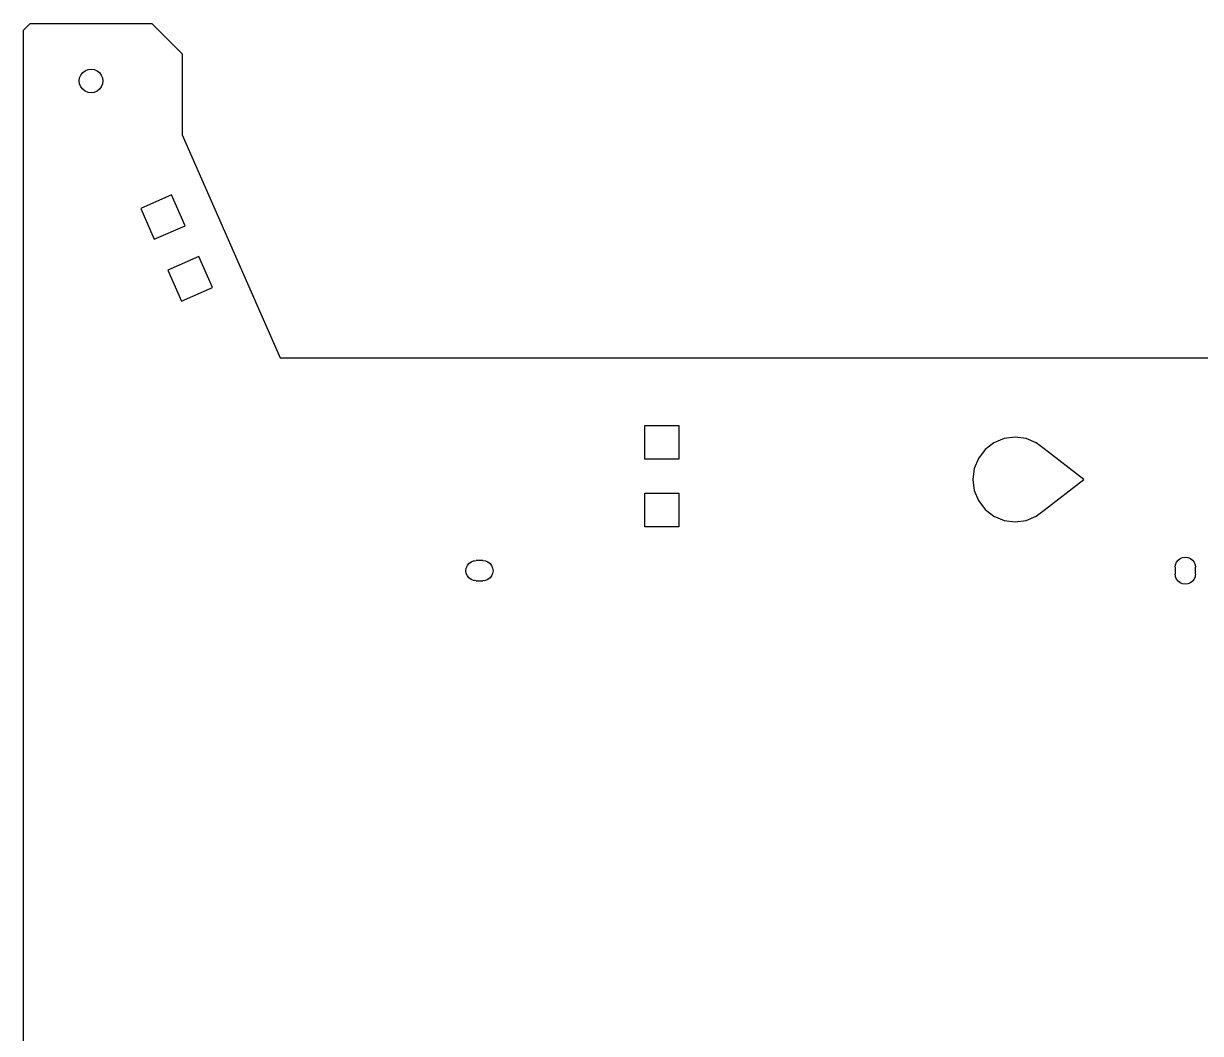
# Model space of a CAD drawing. Header units: metres. Extents: x 1009 to 1353, y 2479 to 2778.
# Drawn here: x 1009.3 to 1183.6, y 2628.5 to 2778 of the extents above; entities that cross this region are included whole.
import ezdxf

# ---------------------------------------------------------------- set-up
doc = ezdxf.new("R2010")
doc.units = ezdxf.units.M

msp = doc.modelspace()

# ---------------------------------------------------------------- linework, layer by layer
at = {"layer": 'GROUP0'}
for p, q in [((1009.3, 2777.01, 0), (1010.3, 2778.01, 0)), ((1010.3, 2778.01, 0), (1028.3, 2778.01, 0)), ((1028.3, 2778.01, 0), (1032.8, 2773.51, 0)), ((1009.31, 2480.01, 0), (1009.3, 2777.01, 0)), ((1032.8, 2773.51, 0), (1032.8, 2761.51, 0)), ((1017.79, 2770.38, 0), (1018.07, 2770.75, 0)), ((1018.07, 2770.75, 0), (1018.43, 2771.02, 0)), ((1018.43, 2771.02, 0), (1018.85, 2771.2, 0)), ((1018.85, 2771.2, 0), (1019.3, 2771.26, 0)), ((1019.3, 2771.26, 0), (1019.76, 2771.2, 0)), ((1019.76, 2771.2, 0), (1020.18, 2771.02, 0)), ((1020.18, 2771.02, 0), (1020.54, 2770.75, 0)), ((1020.54, 2770.75, 0), (1020.82, 2770.38, 0)), ((1017.55, 2769.51, 0), (1017.61, 2769.96, 0)), ((1017.61, 2769.06, 0), (1017.55, 2769.51, 0)), ((1017.61, 2769.96, 0), (1017.79, 2770.38, 0)), ((1017.79, 2768.63, 0), (1017.61, 2769.06, 0)), ((1020.82, 2770.38, 0), (1020.99, 2769.96, 0)), ((1020.99, 2769.06, 0), (1020.82, 2768.63, 0)), ((1020.99, 2769.96, 0), (1021.05, 2769.51, 0)), ((1021.05, 2769.51, 0), (1020.99, 2769.06, 0)), ((1018.07, 2768.27, 0), (1017.79, 2768.63, 0)), ((1018.43, 2767.99, 0), (1018.07, 2768.27, 0)), ((1018.85, 2767.82, 0), (1018.43, 2767.99, 0)), ((1019.3, 2767.76, 0), (1018.85, 2767.82, 0)), ((1019.76, 2767.82, 0), (1019.3, 2767.76, 0)), ((1020.18, 2767.99, 0), (1019.76, 2767.82, 0)), ((1020.54, 2768.27, 0), (1020.18, 2767.99, 0)), ((1020.82, 2768.63, 0), (1020.54, 2768.27, 0)), ((1032.8, 2761.51, 0), (1047.3, 2728.51, 0)), ((1031.23, 2752.66, 0), (1026.65, 2750.65, 0)), ((1033.24, 2748.08, 0), (1031.23, 2752.66, 0)), ((1026.65, 2750.65, 0), (1028.66, 2746.07, 0)), ((1028.66, 2746.07, 0), (1033.24, 2748.08, 0)), ((1035.25, 2743.5, 0), (1030.67, 2741.49, 0)), ((1037.26, 2738.93, 0), (1035.25, 2743.5, 0)), ((1030.67, 2741.49, 0), (1032.69, 2736.92, 0)), ((1032.69, 2736.92, 0), (1037.26, 2738.93, 0)), ((1047.3, 2728.51, 0), (1315.3, 2728.51, 0)), ((1101.3, 2718.51, 0), (1106.3, 2718.51, 0)), ((1101.3, 2713.51, 0), (1101.3, 2718.51, 0)), ((1106.3, 2718.51, 0), (1106.3, 2713.51, 0)), ((1156.11, 2716.77, 0), (1154.49, 2716.56, 0)), ((1157.73, 2716.56, 0), (1156.11, 2716.77, 0)), ((1151.68, 2714.94, 0), (1150.69, 2713.64, 0)), ((1152.98, 2715.93, 0), (1151.68, 2714.94, 0)), ((1154.49, 2716.56, 0), (1152.98, 2715.93, 0)), ((1159.24, 2715.93, 0), (1157.73, 2716.56, 0)), ((1160.41, 2715.04, 0), (1159.24, 2715.93, 0)), ((1166.31, 2710.51, 0), (1160.41, 2715.04, 0)), ((1106.3, 2713.51, 0), (1101.3, 2713.51, 0)), ((1150.69, 2713.64, 0), (1150.06, 2712.13, 0)), ((1150.06, 2712.13, 0), (1149.85, 2710.51, 0)), ((1149.85, 2710.51, 0), (1150.06, 2708.89, 0)), ((1160.41, 2705.98, 0), (1166.31, 2710.51, 0)), ((1101.3, 2708.51, 0), (1106.3, 2708.51, 0)), ((1101.3, 2703.51, 0), (1101.3, 2708.51, 0)), ((1106.3, 2708.51, 0), (1106.3, 2703.51, 0)), ((1150.06, 2708.89, 0), (1150.69, 2707.38, 0)), ((1150.69, 2707.38, 0), (1151.68, 2706.08, 0)), ((1151.68, 2706.08, 0), (1152.98, 2705.09, 0)), ((1152.98, 2705.09, 0), (1154.49, 2704.46, 0)), ((1154.49, 2704.46, 0), (1156.11, 2704.25, 0)), ((1156.11, 2704.25, 0), (1157.73, 2704.46, 0)), ((1157.73, 2704.46, 0), (1159.24, 2705.09, 0)), ((1159.24, 2705.09, 0), (1160.41, 2705.98, 0)), ((1106.3, 2703.51, 0), (1101.3, 2703.51, 0)), ((1074.86, 2697.4, 0), (1075.01, 2697.76, 0)), ((1075.01, 2697.76, 0), (1075.24, 2698.07, 0)), ((1075.24, 2698.07, 0), (1075.56, 2698.31, 0)), ((1075.56, 2698.31, 0), (1075.92, 2698.46, 0)), ((1075.92, 2698.46, 0), (1076.06, 2698.47, 0)), ((1076.06, 2698.47, 0), (1076.31, 2698.51, 0)), ((1077.31, 2698.51, 0), (1076.31, 2698.51, 0)), ((1077.31, 2698.51, 0), (1077.69, 2698.46, 0)), ((1077.69, 2698.46, 0), (1078.06, 2698.31, 0)), ((1078.06, 2698.31, 0), (1078.37, 2698.07, 0)), ((1078.37, 2698.07, 0), (1078.6, 2697.76, 0)), ((1078.6, 2697.76, 0), (1078.75, 2697.4, 0)), ((1179.81, 2697.51, 0), (1179.86, 2697.9, 0)), ((1179.81, 2697.51, 0), (1179.81, 2696.51, 0)), ((1179.86, 2697.9, 0), (1180.01, 2698.26, 0)), ((1180.01, 2698.26, 0), (1180.24, 2698.57, 0)), ((1180.24, 2698.57, 0), (1180.56, 2698.81, 0)), ((1180.56, 2698.81, 0), (1180.92, 2698.96, 0)), ((1180.92, 2698.96, 0), (1181.31, 2699.01, 0)), ((1181.31, 2699.01, 0), (1181.69, 2698.96, 0)), ((1181.69, 2698.96, 0), (1182.06, 2698.81, 0)), ((1182.06, 2698.81, 0), (1182.37, 2698.57, 0)), ((1182.37, 2698.57, 0), (1182.6, 2698.26, 0)), ((1182.6, 2698.26, 0), (1182.75, 2697.9, 0)), ((1182.75, 2697.9, 0), (1182.81, 2697.51, 0)), ((1182.81, 2696.51, 0), (1182.81, 2697.51, 0)), ((1074.81, 2697.01, 0), (1074.86, 2697.4, 0)), ((1074.86, 2696.62, 0), (1074.81, 2697.01, 0)), ((1075.01, 2696.26, 0), (1074.86, 2696.62, 0)), ((1075.24, 2695.95, 0), (1075.01, 2696.26, 0)), ((1075.56, 2695.71, 0), (1075.24, 2695.95, 0)), ((1075.92, 2695.56, 0), (1075.56, 2695.71, 0)), ((1078.06, 2695.71, 0), (1077.69, 2695.56, 0)), ((1078.37, 2695.95, 0), (1078.06, 2695.71, 0)), ((1078.6, 2696.26, 0), (1078.37, 2695.95, 0)), ((1078.75, 2696.62, 0), (1078.6, 2696.26, 0)), ((1078.75, 2697.4, 0), (1078.81, 2697.01, 0)), ((1078.81, 2697.01, 0), (1078.75, 2696.62, 0)), ((1179.84, 2696.26, 0), (1179.81, 2696.51, 0)), ((1179.86, 2696.12, 0), (1179.84, 2696.26, 0)), ((1180.01, 2695.76, 0), (1179.86, 2696.12, 0)), ((1180.24, 2695.45, 0), (1180.01, 2695.76, 0)), ((1182.6, 2695.76, 0), (1182.37, 2695.45, 0)), ((1182.75, 2696.12, 0), (1182.6, 2695.76, 0)), ((1182.77, 2696.26, 0), (1182.75, 2696.12, 0)), ((1182.81, 2696.51, 0), (1182.77, 2696.26, 0)), ((1076.06, 2695.54, 0), (1075.92, 2695.56, 0)), ((1076.31, 2695.51, 0), (1076.06, 2695.54, 0)), ((1076.31, 2695.51, 0), (1077.31, 2695.51, 0)), ((1077.69, 2695.56, 0), (1077.31, 2695.51, 0)), ((1180.56, 2695.21, 0), (1180.24, 2695.45, 0)), ((1180.92, 2695.06, 0), (1180.56, 2695.21, 0)), ((1181.31, 2695.01, 0), (1180.92, 2695.06, 0)), ((1181.69, 2695.06, 0), (1181.31, 2695.01, 0)), ((1182.06, 2695.21, 0), (1181.69, 2695.06, 0)), ((1182.37, 2695.45, 0), (1182.06, 2695.21, 0))]:
    msp.add_line(p, q, dxfattribs=at)

doc.saveas('drawing.dxf')
